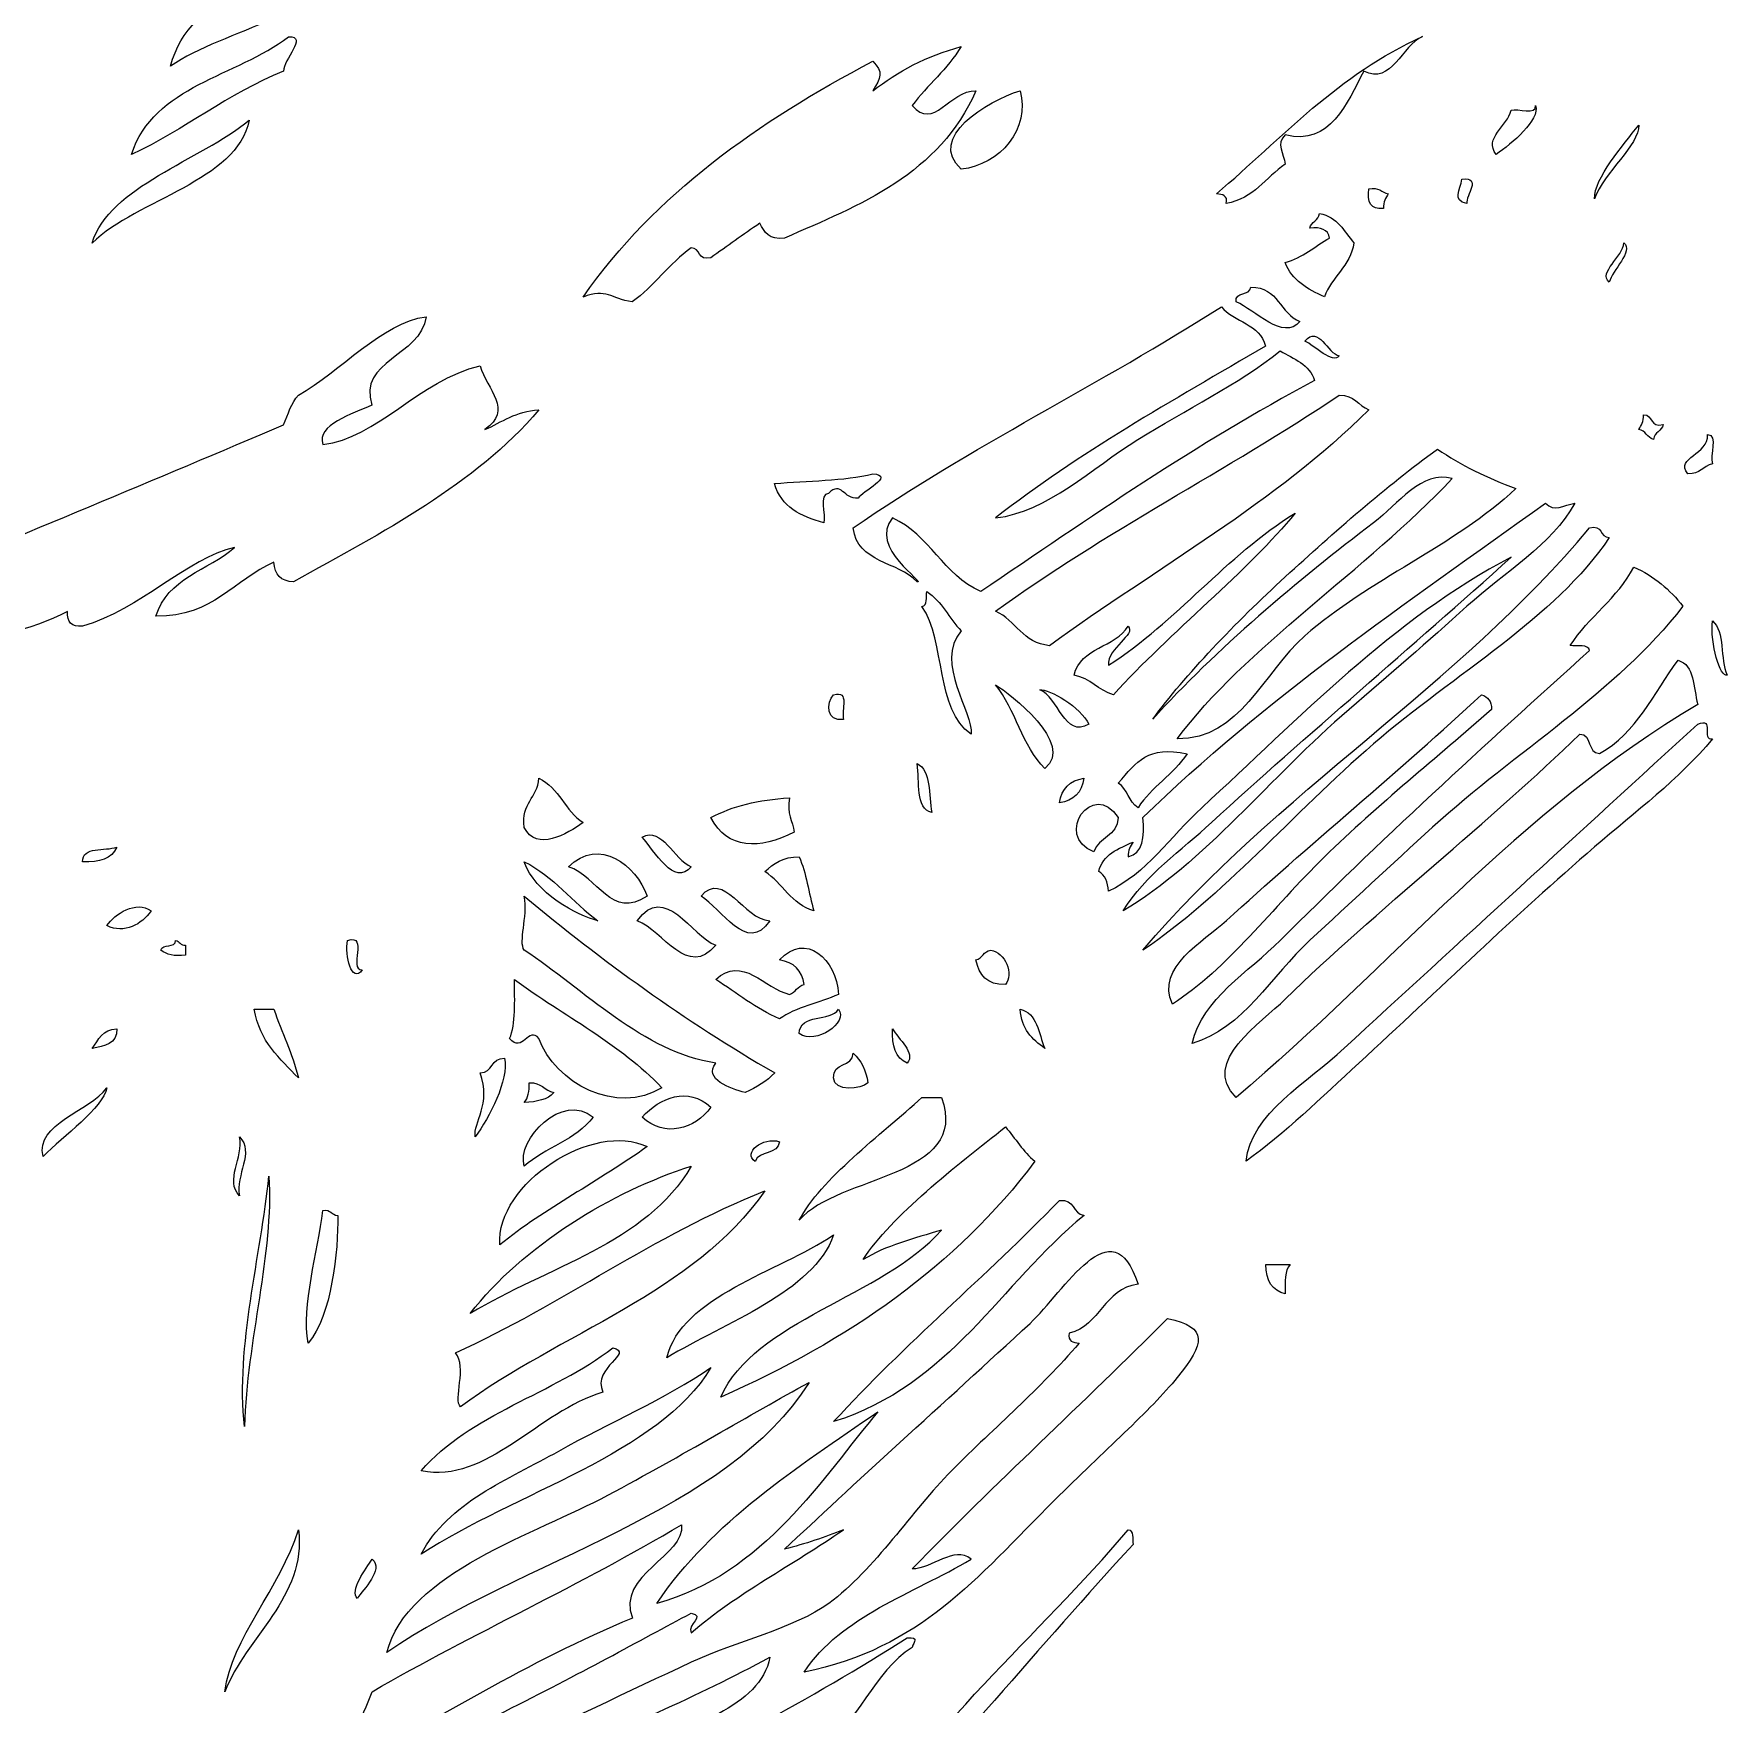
# Model space of a CAD drawing. Header units: inches. Extents: x 0.62 to 5.37, y -5.79 to -0.4.
# Drawn here: x 4.179 to 4.6017, y -4.3289 to -3.9122 of the extents above; entities that cross this region are included whole.
import ezdxf

# ---------------------------------------------------------------- set-up
doc = ezdxf.new("R2010")
doc.units = ezdxf.units.IN
doc.header["$MEASUREMENT"] = 0
doc.layers.add('Layer 1', color=7, linetype='Continuous')

# ---------------------------------------------------------------- blocks, each defined once
blk = doc.blocks.new('block 96')
at = {"layer": 'Layer 1', "lineweight": 0}
blk.add_open_spline([(4.38842, -3.91898), (4.35979, -3.93407), (4.3341, -3.95208), (4.31613, -3.97782), (4.32205, -3.97554), (4.32294, -3.97821), (4.32839, -3.97904), (4.33385, -3.97511), (4.33758, -3.96944), (4.34309, -3.96556), (4.34553, -3.96558), (4.34465, -3.9689), (4.34799, -3.968), (4.35209, -3.96517), (4.35606, -3.96218), (4.36024, -3.95942), (4.36136, -3.96158), (4.36252, -3.96368), (4.36637, -3.9631), (4.38513, -3.955), (4.40518, -3.94707), (4.41415, -3.92634), (4.40765, -3.92622), (4.40355, -3.93645), (4.39823, -3.93001), (4.40214, -3.92494), (4.4071, -3.92091), (4.41048, -3.91531), (4.40178, -3.91765), (4.3947, -3.92158), (4.38842, -3.92634), (4.39041, -3.92305), (4.39124, -3.92168), (4.38842, -3.91898)], degree=3, knots=[0, 0, 0, 0, 1, 1, 1, 2, 2, 2, 3, 3, 3, 4, 4, 4, 5, 5, 5, 6, 6, 6, 7, 7, 7, 8, 8, 8, 9, 9, 9, 10, 10, 10, 11, 11, 11, 11], dxfattribs=at)
blk = doc.blocks.new('block 97')
at = {"layer": 'Layer 1', "lineweight": 0}
blk.add_open_spline([(4.41049, -3.94594), (4.42019, -3.94487), (4.42784, -3.93573), (4.42518, -3.92634), (4.41695, -3.92884), (4.40183, -3.93808), (4.41049, -3.94594)], degree=3, knots=[0, 0, 0, 0, 1, 1, 1, 2, 2, 2, 2], dxfattribs=at)
blk = doc.blocks.new('block 138')
at = {"layer": 'Layer 1', "lineweight": 0}
blk.add_open_spline([(4.45218, -4.28538), (4.42941, -4.31242), (4.40161, -4.33445), (4.38357, -4.36625), (4.40794, -4.3416), (4.4299, -4.31455), (4.45341, -4.28904), (4.45322, -4.2876), (4.45361, -4.28557), (4.45218, -4.28538)], degree=3, knots=[0, 0, 0, 0, 1, 1, 1, 2, 2, 2, 3, 3, 3, 3], dxfattribs=at)
blk = doc.blocks.new('block 181')
at = {"layer": 'Layer 1', "lineweight": 0}
blk.add_open_spline([(4.27693, -3.98272), (4.2659, -3.98423), (4.25562, -3.99634), (4.24506, -4.00232), (4.24329, -4.00424), (4.24249, -4.0071), (4.24138, -4.00968), (4.2102, -4.02298), (4.17542, -4.03746), (4.14459, -4.05013), (4.13492, -4.05411), (4.1168, -4.05581), (4.11518, -4.06729), (4.14052, -4.06485), (4.1694, -4.06595), (4.18748, -4.05626), (4.18725, -4.05893), (4.18849, -4.06015), (4.19116, -4.05993), (4.20552, -4.0559), (4.21743, -4.04291), (4.22914, -4.04032), (4.22255, -4.046), (4.21228, -4.04796), (4.20953, -4.05747), (4.22389, -4.05753), (4.22901, -4.04837), (4.23894, -4.04399), (4.23909, -4.0471), (4.24072, -4.04874), (4.24384, -4.04889), (4.26612, -4.03644), (4.28909, -4.02471), (4.3051, -4.006), (4.29923, -4.00625), (4.2959, -4.00904), (4.29163, -4.0109), (4.29873, -4.00604), (4.29218, -4.00091), (4.29041, -3.99497), (4.27521, -3.99856), (4.26452, -4.01321), (4.25119, -4.01458), (4.24944, -4.0099), (4.25863, -4.00685), (4.26344, -4.00478), (4.25969, -3.99354), (4.2756, -3.99282), (4.27693, -3.98272)], degree=3, knots=[0, 0, 0, 0, 1, 1, 1, 2, 2, 2, 3, 3, 3, 4, 4, 4, 5, 5, 5, 6, 6, 6, 7, 7, 7, 8, 8, 8, 9, 9, 9, 10, 10, 10, 11, 11, 11, 12, 12, 12, 13, 13, 13, 14, 14, 14, 15, 15, 15, 16, 16, 16, 16], dxfattribs=at)
blk = doc.blocks.new('block 560')
at = {"layer": 'Layer 1', "lineweight": 0}
blk.add_open_spline([(4.21319, -3.92023), (4.22652, -3.91068), (4.2536, -3.90835), (4.25363, -3.88959), (4.24035, -3.90001), (4.2179, -3.90125), (4.21319, -3.92023)], degree=3, knots=[0, 0, 0, 0, 1, 1, 1, 2, 2, 2, 2], dxfattribs=at)
blk = doc.blocks.new('block 563')
at = {"layer": 'Layer 1', "lineweight": 0}
blk.add_open_spline([(4.2034, -3.94229), (4.21673, -3.93602), (4.22744, -3.92713), (4.24137, -3.92145), (4.24118, -3.9187), (4.24762, -3.91265), (4.2426, -3.91288), (4.22969, -3.92283), (4.20893, -3.92496), (4.2034, -3.94229)], degree=3, knots=[0, 0, 0, 0, 1, 1, 1, 2, 2, 2, 3, 3, 3, 3], dxfattribs=at)
blk = doc.blocks.new('block 568')
at = {"layer": 'Layer 1', "lineweight": 0}
blk.add_open_spline([(4.5367, -3.95451), (4.53635, -3.95237), (4.54061, -3.94792), (4.53547, -3.94838), (4.53511, -3.95125), (4.53287, -3.95365), (4.5367, -3.95451)], degree=3, knots=[0, 0, 0, 0, 1, 1, 1, 2, 2, 2, 2], dxfattribs=at)
blk = doc.blocks.new('block 569')
at = {"layer": 'Layer 1', "lineweight": 0}
blk.add_open_spline([(4.51587, -3.95573), (4.51581, -3.95404), (4.51644, -3.95305), (4.51709, -3.95206), (4.51544, -3.95167), (4.51475, -3.95032), (4.51219, -3.95083), (4.51184, -3.95404), (4.51263, -3.9561), (4.51587, -3.95573)], degree=3, knots=[0, 0, 0, 0, 1, 1, 1, 2, 2, 2, 3, 3, 3, 3], dxfattribs=at)
blk = doc.blocks.new('block 571')
at = {"layer": 'Layer 1', "lineweight": 0}
blk.add_open_spline([(4.49749, -3.96064), (4.50028, -3.96029), (4.50209, -3.96093), (4.50239, -3.96309), (4.49873, -3.96515), (4.49581, -3.96795), (4.49136, -3.96922), (4.49301, -3.9737), (4.49698, -3.97584), (4.50117, -3.9778), (4.50295, -3.97264), (4.50753, -3.97026), (4.50851, -3.96431), (4.50604, -3.96148), (4.50444, -3.95776), (4.49993, -3.95696), (4.49964, -3.95871), (4.49791, -3.95902), (4.49749, -3.96064)], degree=3, knots=[0, 0, 0, 0, 1, 1, 1, 2, 2, 2, 3, 3, 3, 4, 4, 4, 5, 5, 5, 6, 6, 6, 6], dxfattribs=at)
blk = doc.blocks.new('block 574')
at = {"layer": 'Layer 1', "lineweight": 0}
blk.add_open_spline([(4.47911, -3.97903), (4.48382, -3.981), (4.49091, -3.98892), (4.49503, -3.98392), (4.49003, -3.98198), (4.48974, -3.97532), (4.48278, -3.97535), (4.48265, -3.97766), (4.47873, -3.9762), (4.47911, -3.97903)], degree=3, knots=[0, 0, 0, 0, 1, 1, 1, 2, 2, 2, 3, 3, 3, 3], dxfattribs=at)
blk = doc.blocks.new('block 583')
at = {"layer": 'Layer 1', "lineweight": 0}
blk.add_open_spline([(4.50484, -4.0023), (4.477, -4.02102), (4.44596, -4.03654), (4.41908, -4.05623), (4.42417, -4.05848), (4.42583, -4.06418), (4.43255, -4.06481), (4.45928, -4.04538), (4.48912, -4.02906), (4.51219, -4.00597), (4.50961, -4.00489), (4.50857, -4.00225), (4.50484, -4.0023)], degree=3, knots=[0, 0, 0, 0, 1, 1, 1, 2, 2, 2, 3, 3, 3, 4, 4, 4, 4], dxfattribs=at)
blk = doc.blocks.new('block 587')
at = {"layer": 'Layer 1', "lineweight": 0}
blk.add_open_spline([(4.5796, -4.01086), (4.58134, -4.01116), (4.58166, -4.01289), (4.58327, -4.01333), (4.58356, -4.01156), (4.58529, -4.01125), (4.58571, -4.00965), (4.58238, -4.01054), (4.58325, -4.00721), (4.58082, -4.00718), (4.58087, -4.00888), (4.58024, -4.00989), (4.5796, -4.01086)], degree=3, knots=[0, 0, 0, 0, 1, 1, 1, 2, 2, 2, 3, 3, 3, 4, 4, 4, 4], dxfattribs=at)
blk = doc.blocks.new('block 590')
at = {"layer": 'Layer 1', "lineweight": 0}
blk.add_open_spline([(4.59185, -4.02189), (4.59489, -4.02209), (4.59564, -4.01997), (4.59798, -4.01944), (4.59727, -4.01728), (4.59946, -4.01225), (4.59675, -4.0121), (4.59719, -4.01725), (4.58857, -4.01773), (4.59185, -4.02189)], degree=3, knots=[0, 0, 0, 0, 1, 1, 1, 2, 2, 2, 3, 3, 3, 3], dxfattribs=at)
blk = doc.blocks.new('block 592')
at = {"layer": 'Layer 1', "lineweight": 0}
blk.add_open_spline([(4.36393, -4.02437), (4.36551, -4.03015), (4.37046, -4.03255), (4.37618, -4.03418), (4.37689, -4.03203), (4.3747, -4.02698), (4.37741, -4.02682), (4.38059, -4.02352), (4.3811, -4.02832), (4.38476, -4.02804), (4.38563, -4.02635), (4.39422, -4.02246), (4.38843, -4.02191), (4.38131, -4.02378), (4.3721, -4.02356), (4.36393, -4.02437)], degree=3, knots=[0, 0, 0, 0, 1, 1, 1, 2, 2, 2, 3, 3, 3, 4, 4, 4, 5, 5, 5, 5], dxfattribs=at)
blk = doc.blocks.new('block 594')
at = {"layer": 'Layer 1', "lineweight": 0}
blk.add_open_spline([(4.56734, -4.03538), (4.53453, -4.07487), (4.48897, -4.1016), (4.45585, -4.14077), (4.47564, -4.12755), (4.49306, -4.1069), (4.51343, -4.0893), (4.53356, -4.0719), (4.55871, -4.058), (4.57224, -4.03783), (4.5698, -4.03781), (4.57068, -4.03449), (4.56734, -4.03538)], degree=3, knots=[0, 0, 0, 0, 1, 1, 1, 2, 2, 2, 3, 3, 3, 4, 4, 4, 4], dxfattribs=at)
blk = doc.blocks.new('block 597')
at = {"layer": 'Layer 1', "lineweight": 0}
blk.add_open_spline([(4.56245, -4.06479), (4.56428, -4.06499), (4.56697, -4.06435), (4.56734, -4.06601), (4.54148, -4.08922), (4.51418, -4.11429), (4.49015, -4.13832), (4.48223, -4.14624), (4.47076, -4.15286), (4.4681, -4.16405), (4.48092, -4.16031), (4.48791, -4.14718), (4.49751, -4.13832), (4.50771, -4.1289), (4.51794, -4.11942), (4.52814, -4.11012), (4.54889, -4.09124), (4.57375, -4.07665), (4.59062, -4.05498), (4.5874, -4.05085), (4.58346, -4.04744), (4.57837, -4.04519), (4.57433, -4.05298), (4.56713, -4.05763), (4.56245, -4.06479)], degree=3, knots=[0, 0, 0, 0, 1, 1, 1, 2, 2, 2, 3, 3, 3, 4, 4, 4, 5, 5, 5, 6, 6, 6, 7, 7, 7, 8, 8, 8, 8], dxfattribs=at)
blk = doc.blocks.new('block 598')
at = {"layer": 'Layer 1', "lineweight": 0}
blk.add_open_spline([(4.40069, -4.055), (4.4067, -4.0637), (4.40407, -4.08103), (4.41295, -4.08686), (4.4136, -4.08168), (4.40372, -4.06904), (4.4105, -4.06113), (4.40747, -4.05803), (4.40568, -4.0537), (4.40192, -4.05133), (4.40173, -4.05278), (4.40213, -4.0548), (4.40069, -4.055)], degree=3, knots=[0, 0, 0, 0, 1, 1, 1, 2, 2, 2, 3, 3, 3, 4, 4, 4, 4], dxfattribs=at)
blk = doc.blocks.new('block 601')
at = {"layer": 'Layer 1', "lineweight": 0}
blk.add_open_spline([(4.56979, -4.09174), (4.56665, -4.09162), (4.56804, -4.08696), (4.5649, -4.08685), (4.54317, -4.10809), (4.51389, -4.13099), (4.49138, -4.15303), (4.48547, -4.15881), (4.47009, -4.16869), (4.47913, -4.17753), (4.51758, -4.14491), (4.54968, -4.10593), (4.59431, -4.07948), (4.5932, -4.07528), (4.59359, -4.06959), (4.5894, -4.06846), (4.58337, -4.07672), (4.57901, -4.08666), (4.56979, -4.09174)], degree=3, knots=[0, 0, 0, 0, 1, 1, 1, 2, 2, 2, 3, 3, 3, 4, 4, 4, 5, 5, 5, 6, 6, 6, 6], dxfattribs=at)
blk = doc.blocks.new('block 602')
at = {"layer": 'Layer 1', "lineweight": 0}
blk.add_open_spline([(4.38109, -4.08319), (4.38054, -4.08087), (4.38275, -4.0758), (4.37864, -4.07706), (4.37669, -4.07889), (4.37685, -4.08405), (4.38109, -4.08319)], degree=3, knots=[0, 0, 0, 0, 1, 1, 1, 2, 2, 2, 2], dxfattribs=at)
blk = doc.blocks.new('block 603')
at = {"layer": 'Layer 1', "lineweight": 0}
blk.add_open_spline([(4.47667, -4.13341), (4.47101, -4.13861), (4.45902, -4.14494), (4.46319, -4.15425), (4.47691, -4.14551), (4.48821, -4.13019), (4.50118, -4.11748), (4.51451, -4.10442), (4.52943, -4.09261), (4.54284, -4.08072), (4.5429, -4.07862), (4.54189, -4.07758), (4.54039, -4.07704), (4.52064, -4.0954), (4.49641, -4.11529), (4.47667, -4.13341)], degree=3, knots=[0, 0, 0, 0, 1, 1, 1, 2, 2, 2, 3, 3, 3, 4, 4, 4, 5, 5, 5, 5], dxfattribs=at)
blk = doc.blocks.new('block 604')
at = {"layer": 'Layer 1', "lineweight": 0}
blk.add_open_spline([(4.59431, -4.08439), (4.56537, -4.11093), (4.53442, -4.13913), (4.50609, -4.16527), (4.49711, -4.17355), (4.48272, -4.18169), (4.48158, -4.19346), (4.49118, -4.18648), (4.50039, -4.1776), (4.50976, -4.16895), (4.52963, -4.15061), (4.54867, -4.13224), (4.56857, -4.11503), (4.57875, -4.10624), (4.58966, -4.09821), (4.59798, -4.08806), (4.59504, -4.08855), (4.59866, -4.08248), (4.59431, -4.08439)], degree=3, knots=[0, 0, 0, 0, 1, 1, 1, 2, 2, 2, 3, 3, 3, 4, 4, 4, 5, 5, 5, 6, 6, 6, 6], dxfattribs=at)
blk = doc.blocks.new('block 605')
at = {"layer": 'Layer 1', "lineweight": 0}
blk.add_open_spline([(4.44971, -4.09911), (4.45201, -4.10049), (4.45231, -4.10386), (4.45462, -4.10524), (4.45797, -4.10001), (4.46351, -4.09698), (4.46687, -4.09176), (4.45705, -4.08979), (4.4544, -4.09359), (4.44971, -4.09911)], degree=3, knots=[0, 0, 0, 0, 1, 1, 1, 2, 2, 2, 3, 3, 3, 3], dxfattribs=at)
blk = doc.blocks.new('block 606')
at = {"layer": 'Layer 1', "lineweight": 0}
blk.add_open_spline([(4.40315, -4.10647), (4.40229, -4.10201), (4.40309, -4.09591), (4.39947, -4.09422), (4.40021, -4.09878), (4.39895, -4.10536), (4.40315, -4.10647)], degree=3, knots=[0, 0, 0, 0, 1, 1, 1, 2, 2, 2, 2], dxfattribs=at)
blk = doc.blocks.new('block 607')
at = {"layer": 'Layer 1', "lineweight": 0}
blk.add_open_spline([(4.30144, -4.11015), (4.3045, -4.11633), (4.31209, -4.11183), (4.31615, -4.10893), (4.31162, -4.10609), (4.31013, -4.10024), (4.30511, -4.0979), (4.3048, -4.10289), (4.30055, -4.10396), (4.30144, -4.11015)], degree=3, knots=[0, 0, 0, 0, 1, 1, 1, 2, 2, 2, 3, 3, 3, 3], dxfattribs=at)
blk = doc.blocks.new('block 608')
at = {"layer": 'Layer 1', "lineweight": 0}
blk.add_open_spline([(4.43501, -4.10402), (4.43855, -4.10348), (4.4406, -4.10143), (4.44114, -4.09789), (4.43759, -4.09842), (4.43554, -4.10047), (4.43501, -4.10402)], degree=3, knots=[0, 0, 0, 0, 1, 1, 1, 2, 2, 2, 2], dxfattribs=at)
blk = doc.blocks.new('block 609')
at = {"layer": 'Layer 1', "lineweight": 0}
blk.add_open_spline([(4.34801, -4.10771), (4.35213, -4.11573), (4.36022, -4.11569), (4.36883, -4.11137), (4.36844, -4.1085), (4.36691, -4.10677), (4.36761, -4.1028), (4.35988, -4.10323), (4.35332, -4.10484), (4.34801, -4.10771)], degree=3, knots=[0, 0, 0, 0, 1, 1, 1, 2, 2, 2, 3, 3, 3, 3], dxfattribs=at)
blk = doc.blocks.new('block 610')
at = {"layer": 'Layer 1', "lineweight": 0}
blk.add_open_spline([(4.44358, -4.11627), (4.44474, -4.11252), (4.44955, -4.11243), (4.44971, -4.1077), (4.44334, -4.09802), (4.4335, -4.11219), (4.44358, -4.11627)], degree=3, knots=[0, 0, 0, 0, 1, 1, 1, 2, 2, 2, 2], dxfattribs=at)
blk = doc.blocks.new('block 611')
at = {"layer": 'Layer 1', "lineweight": 0}
blk.add_open_spline([(4.33085, -4.1126), (4.33391, -4.11594), (4.33897, -4.1252), (4.34311, -4.11995), (4.33876, -4.11817), (4.33584, -4.10982), (4.33085, -4.1126)], degree=3, knots=[0, 0, 0, 0, 1, 1, 1, 2, 2, 2, 2], dxfattribs=at)
blk = doc.blocks.new('block 612')
at = {"layer": 'Layer 1', "lineweight": 0}
blk.add_open_spline([(4.19116, -4.11874), (4.19551, -4.11901), (4.1985, -4.11792), (4.19974, -4.11507), (4.19672, -4.11613), (4.19125, -4.11475), (4.19116, -4.11874)], degree=3, knots=[0, 0, 0, 0, 1, 1, 1, 2, 2, 2, 2], dxfattribs=at)
blk = doc.blocks.new('block 613')
at = {"layer": 'Layer 1', "lineweight": 0}
blk.add_open_spline([(4.31247, -4.11996), (4.31979, -4.12243), (4.32326, -4.13335), (4.33208, -4.12731), (4.32946, -4.11952), (4.32011, -4.11248), (4.31247, -4.11996)], degree=3, knots=[0, 0, 0, 0, 1, 1, 1, 2, 2, 2, 2], dxfattribs=at)
blk = doc.blocks.new('block 614')
at = {"layer": 'Layer 1', "lineweight": 0}
blk.add_open_spline([(4.36149, -4.12118), (4.36593, -4.12407), (4.36809, -4.12928), (4.37374, -4.13097), (4.37241, -4.12658), (4.37183, -4.12146), (4.37006, -4.1175), (4.36595, -4.11747), (4.36359, -4.11919), (4.36149, -4.12118)], degree=3, knots=[0, 0, 0, 0, 1, 1, 1, 2, 2, 2, 3, 3, 3, 3], dxfattribs=at)
blk = doc.blocks.new('block 615')
at = {"layer": 'Layer 1', "lineweight": 0}
blk.add_open_spline([(4.34556, -4.12731), (4.35054, -4.13024), (4.35717, -4.14205), (4.36271, -4.13343), (4.35617, -4.13316), (4.35122, -4.12056), (4.34556, -4.12731)], degree=3, knots=[0, 0, 0, 0, 1, 1, 1, 2, 2, 2, 2], dxfattribs=at)
blk = doc.blocks.new('block 616')
at = {"layer": 'Layer 1', "lineweight": 0}
blk.add_open_spline([(4.30144, -4.14079), (4.31632, -4.1506), (4.33125, -4.16628), (4.34923, -4.16897), (4.3461, -4.173), (4.35289, -4.1753), (4.35659, -4.17633), (4.35936, -4.175), (4.36198, -4.17354), (4.36395, -4.17141), (4.34146, -4.15836), (4.32082, -4.14347), (4.30144, -4.12731), (4.30239, -4.13265), (4.29993, -4.13867), (4.30144, -4.14079)], degree=3, knots=[0, 0, 0, 0, 1, 1, 1, 2, 2, 2, 3, 3, 3, 4, 4, 4, 5, 5, 5, 5], dxfattribs=at)
blk = doc.blocks.new('block 617')
at = {"layer": 'Layer 1', "lineweight": 0}
blk.add_open_spline([(4.19728, -4.13467), (4.2016, -4.13681), (4.20603, -4.1343), (4.20831, -4.13099), (4.20464, -4.12822), (4.19914, -4.13181), (4.19728, -4.13467)], degree=3, knots=[0, 0, 0, 0, 1, 1, 1, 2, 2, 2, 2], dxfattribs=at)
blk = doc.blocks.new('block 618')
at = {"layer": 'Layer 1', "lineweight": 0}
blk.add_open_spline([(4.32963, -4.13343), (4.33622, -4.13615), (4.34225, -4.14792), (4.34923, -4.13956), (4.34315, -4.13719), (4.33652, -4.12383), (4.32963, -4.13343)], degree=3, knots=[0, 0, 0, 0, 1, 1, 1, 2, 2, 2, 2], dxfattribs=at)
blk = doc.blocks.new('block 619')
at = {"layer": 'Layer 1', "lineweight": 0}
blk.add_open_spline([(4.21076, -4.1408), (4.21219, -4.14183), (4.21406, -4.14241), (4.2169, -4.14203), (4.2169, -4.14121), (4.2169, -4.14038), (4.2169, -4.13957), (4.21566, -4.13958), (4.21544, -4.13858), (4.21444, -4.13835), (4.21442, -4.14036), (4.21104, -4.13903), (4.21076, -4.1408)], degree=3, knots=[0, 0, 0, 0, 1, 1, 1, 2, 2, 2, 3, 3, 3, 4, 4, 4, 4], dxfattribs=at)
blk = doc.blocks.new('block 620')
at = {"layer": 'Layer 1', "lineweight": 0}
blk.add_open_spline([(4.26101, -4.14569), (4.25736, -4.14568), (4.26274, -4.13662), (4.25734, -4.13835), (4.25656, -4.14206), (4.25843, -4.14937), (4.26101, -4.14569)], degree=3, knots=[0, 0, 0, 0, 1, 1, 1, 2, 2, 2, 2], dxfattribs=at)
blk = doc.blocks.new('block 621')
at = {"layer": 'Layer 1', "lineweight": 0}
blk.add_open_spline([(4.36517, -4.14323), (4.3687, -4.14377), (4.37076, -4.14582), (4.37129, -4.14936), (4.36955, -4.14966), (4.36923, -4.15138), (4.36762, -4.15181), (4.36146, -4.1504), (4.35582, -4.14185), (4.34923, -4.14813), (4.35451, -4.15143), (4.35917, -4.15536), (4.36517, -4.15794), (4.36914, -4.15497), (4.37516, -4.15404), (4.37987, -4.15181), (4.37937, -4.14305), (4.37161, -4.136), (4.36517, -4.14323)], degree=3, knots=[0, 0, 0, 0, 1, 1, 1, 2, 2, 2, 3, 3, 3, 4, 4, 4, 5, 5, 5, 6, 6, 6, 6], dxfattribs=at)
blk = doc.blocks.new('block 622')
at = {"layer": 'Layer 1', "lineweight": 0}
blk.add_open_spline([(4.41418, -4.14323), (4.41494, -4.14696), (4.41691, -4.14949), (4.42153, -4.14935), (4.42369, -4.14684), (4.42147, -4.14125), (4.41786, -4.14078), (4.4161, -4.14107), (4.41579, -4.14279), (4.41418, -4.14323)], degree=3, knots=[0, 0, 0, 0, 1, 1, 1, 2, 2, 2, 3, 3, 3, 3], dxfattribs=at)
blk = doc.blocks.new('block 623')
at = {"layer": 'Layer 1', "lineweight": 0}
blk.add_open_spline([(4.29777, -4.16284), (4.30105, -4.16665), (4.30243, -4.15963), (4.30512, -4.16284), (4.30896, -4.17391), (4.32468, -4.18214), (4.33575, -4.1751), (4.32545, -4.16416), (4.31129, -4.15708), (4.29899, -4.14814), (4.29902, -4.15347), (4.2994, -4.15918), (4.29777, -4.16284)], degree=3, knots=[0, 0, 0, 0, 1, 1, 1, 2, 2, 2, 3, 3, 3, 4, 4, 4, 4], dxfattribs=at)
blk = doc.blocks.new('block 624')
at = {"layer": 'Layer 1', "lineweight": 0}
blk.add_open_spline([(4.24508, -4.17266), (4.24354, -4.16643), (4.24089, -4.16133), (4.23896, -4.1555), (4.23732, -4.1555), (4.23568, -4.15551), (4.23405, -4.15551), (4.23537, -4.16357), (4.24044, -4.16789), (4.24508, -4.17266)], degree=3, knots=[0, 0, 0, 0, 1, 1, 1, 2, 2, 2, 3, 3, 3, 3], dxfattribs=at)
blk = doc.blocks.new('block 625')
at = {"layer": 'Layer 1', "lineweight": 0}
blk.add_open_spline([(4.37007, -4.16161), (4.37416, -4.1645), (4.38245, -4.15881), (4.37987, -4.15549), (4.37788, -4.15879), (4.37017, -4.1564), (4.37007, -4.16161)], degree=3, knots=[0, 0, 0, 0, 1, 1, 1, 2, 2, 2, 2], dxfattribs=at)
blk = doc.blocks.new('block 626')
at = {"layer": 'Layer 1', "lineweight": 0}
blk.add_open_spline([(4.43134, -4.16528), (4.42979, -4.16152), (4.42948, -4.15652), (4.42521, -4.15548), (4.42548, -4.16051), (4.42825, -4.16305), (4.43134, -4.16528)], degree=3, knots=[0, 0, 0, 0, 1, 1, 1, 2, 2, 2, 2], dxfattribs=at)
blk = doc.blocks.new('block 627')
at = {"layer": 'Layer 1', "lineweight": 0}
blk.add_open_spline([(4.19361, -4.16531), (4.1966, -4.16462), (4.19992, -4.16426), (4.19974, -4.16041), (4.19615, -4.16049), (4.19519, -4.16321), (4.19361, -4.16531)], degree=3, knots=[0, 0, 0, 0, 1, 1, 1, 2, 2, 2, 2], dxfattribs=at)
blk = doc.blocks.new('block 628')
at = {"layer": 'Layer 1', "lineweight": 0}
blk.add_open_spline([(4.39703, -4.16896), (4.39921, -4.16642), (4.39481, -4.16303), (4.39335, -4.16038), (4.39308, -4.16474), (4.39418, -4.16773), (4.39703, -4.16896)], degree=3, knots=[0, 0, 0, 0, 1, 1, 1, 2, 2, 2, 2], dxfattribs=at)
blk = doc.blocks.new('block 629')
at = {"layer": 'Layer 1', "lineweight": 0}
blk.add_open_spline([(4.37865, -4.17264), (4.37867, -4.1762), (4.38558, -4.17554), (4.38722, -4.17386), (4.38668, -4.17073), (4.38551, -4.16823), (4.38355, -4.16651), (4.3834, -4.17004), (4.37832, -4.16864), (4.37865, -4.17264)], degree=3, knots=[0, 0, 0, 0, 1, 1, 1, 2, 2, 2, 3, 3, 3, 3], dxfattribs=at)
blk = doc.blocks.new('block 631')
at = {"layer": 'Layer 1', "lineweight": 0}
blk.add_open_spline([(4.29042, -4.17142), (4.29335, -4.17916), (4.28866, -4.18381), (4.28919, -4.18736), (4.29284, -4.18258), (4.29755, -4.17316), (4.29655, -4.16776), (4.29308, -4.16755), (4.2937, -4.17143), (4.29042, -4.17142)], degree=3, knots=[0, 0, 0, 0, 1, 1, 1, 2, 2, 2, 3, 3, 3, 3], dxfattribs=at)
blk = doc.blocks.new('block 632')
at = {"layer": 'Layer 1', "lineweight": 0}
blk.add_open_spline([(4.30145, -4.17878), (4.30459, -4.17865), (4.3073, -4.17808), (4.30881, -4.17633), (4.30647, -4.1758), (4.30572, -4.17369), (4.30268, -4.17387), (4.30276, -4.17602), (4.3024, -4.17769), (4.30145, -4.17878)], degree=3, knots=[0, 0, 0, 0, 1, 1, 1, 2, 2, 2, 3, 3, 3, 3], dxfattribs=at)
blk = doc.blocks.new('block 633')
at = {"layer": 'Layer 1', "lineweight": 0}
blk.add_open_spline([(4.33086, -4.18245), (4.33647, -4.18769), (4.34404, -4.18545), (4.34802, -4.17999), (4.34227, -4.17463), (4.33538, -4.17753), (4.33086, -4.18245)], degree=3, knots=[0, 0, 0, 0, 1, 1, 1, 2, 2, 2, 2], dxfattribs=at)
blk = doc.blocks.new('block 634')
at = {"layer": 'Layer 1', "lineweight": 0}
blk.add_open_spline([(4.40071, -4.17754), (4.3904, -4.18684), (4.37539, -4.19797), (4.37007, -4.20818), (4.37972, -4.19683), (4.4128, -4.19778), (4.4056, -4.17754), (4.40397, -4.17754), (4.40234, -4.17754), (4.40071, -4.17754)], degree=3, knots=[0, 0, 0, 0, 1, 1, 1, 2, 2, 2, 3, 3, 3, 3], dxfattribs=at)
blk = doc.blocks.new('block 635')
at = {"layer": 'Layer 1', "lineweight": 0}
blk.add_open_spline([(4.30145, -4.19471), (4.30658, -4.19003), (4.31443, -4.18808), (4.31861, -4.18245), (4.3111, -4.176), (4.29938, -4.18804), (4.30145, -4.19471)], degree=3, knots=[0, 0, 0, 0, 1, 1, 1, 2, 2, 2, 2], dxfattribs=at)
blk = doc.blocks.new('block 637')
at = {"layer": 'Layer 1', "lineweight": 0}
blk.add_open_spline([(4.29533, -4.21431), (4.30662, -4.20518), (4.32022, -4.19836), (4.33209, -4.18981), (4.31882, -4.18328), (4.29436, -4.19895), (4.29533, -4.21431)], degree=3, knots=[0, 0, 0, 0, 1, 1, 1, 2, 2, 2, 2], dxfattribs=at)
blk = doc.blocks.new('block 639')
at = {"layer": 'Layer 1', "lineweight": 0}
blk.add_open_spline([(4.23038, -4.20206), (4.22931, -4.19685), (4.23414, -4.1912), (4.23038, -4.18736), (4.23145, -4.19258), (4.22662, -4.19823), (4.23038, -4.20206)], degree=3, knots=[0, 0, 0, 0, 1, 1, 1, 2, 2, 2, 2], dxfattribs=at)
blk = doc.blocks.new('block 640')
at = {"layer": 'Layer 1', "lineweight": 0}
blk.add_open_spline([(4.35905, -4.19348), (4.36002, -4.19077), (4.3648, -4.19187), (4.36517, -4.18857), (4.36094, -4.1873), (4.35587, -4.1914), (4.35905, -4.19348)], degree=3, knots=[0, 0, 0, 0, 1, 1, 1, 2, 2, 2, 2], dxfattribs=at)
blk = doc.blocks.new('block 641')
at = {"layer": 'Layer 1', "lineweight": 0}
blk.add_open_spline([(4.28798, -4.23146), (4.30697, -4.21982), (4.33187, -4.21409), (4.34312, -4.1947), (4.32347, -4.20088), (4.30099, -4.21459), (4.28798, -4.23146)], degree=3, knots=[0, 0, 0, 0, 1, 1, 1, 2, 2, 2, 2], dxfattribs=at)
blk = doc.blocks.new('block 642')
at = {"layer": 'Layer 1', "lineweight": 0}
blk.add_open_spline([(4.23161, -4.25967), (4.23219, -4.23817), (4.2389, -4.21631), (4.23773, -4.19716), (4.23572, -4.21722), (4.22941, -4.23948), (4.23161, -4.25967)], degree=3, knots=[0, 0, 0, 0, 1, 1, 1, 2, 2, 2, 2], dxfattribs=at)
blk = doc.blocks.new('block 644')
at = {"layer": 'Layer 1', "lineweight": 0}
blk.add_open_spline([(4.28429, -4.24128), (4.28724, -4.24481), (4.28367, -4.25295), (4.28553, -4.25475), (4.31038, -4.2363), (4.34376, -4.22639), (4.3615, -4.20083), (4.3335, -4.21203), (4.31122, -4.22898), (4.28429, -4.24128)], degree=3, knots=[0, 0, 0, 0, 1, 1, 1, 2, 2, 2, 3, 3, 3, 3], dxfattribs=at)
blk = doc.blocks.new('block 645')
at = {"layer": 'Layer 1', "lineweight": 0}
blk.add_open_spline([(4.43502, -4.20327), (4.4167, -4.22211), (4.39642, -4.23903), (4.37866, -4.25842), (4.40764, -4.24941), (4.42029, -4.22407), (4.44115, -4.20695), (4.43826, -4.20656), (4.43886, -4.20269), (4.43502, -4.20327)], degree=3, knots=[0, 0, 0, 0, 1, 1, 1, 2, 2, 2, 3, 3, 3, 3], dxfattribs=at)
blk = doc.blocks.new('block 646')
at = {"layer": 'Layer 1', "lineweight": 0}
blk.add_open_spline([(4.24754, -4.23883), (4.25335, -4.23205), (4.25505, -4.21575), (4.2549, -4.20697), (4.25332, -4.20689), (4.25319, -4.2054), (4.25121, -4.20574), (4.24999, -4.21597), (4.24574, -4.22966), (4.24754, -4.23883)], degree=3, knots=[0, 0, 0, 0, 1, 1, 1, 2, 2, 2, 3, 3, 3, 3], dxfattribs=at)
blk = doc.blocks.new('block 649')
at = {"layer": 'Layer 1', "lineweight": 0}
blk.add_open_spline([(4.34313, -4.31111), (4.34195, -4.30883), (4.3468, -4.30702), (4.34313, -4.30621), (4.33048, -4.31295), (4.31514, -4.32142), (4.29656, -4.33073), (4.27177, -4.34313), (4.23619, -4.34863), (4.2451, -4.38832), (4.26906, -4.37167), (4.29969, -4.35535), (4.3272, -4.34175), (4.34279, -4.33404), (4.36042, -4.32974), (4.36273, -4.31723), (4.34479, -4.32693), (4.32512, -4.33511), (4.30636, -4.3442), (4.28754, -4.35332), (4.26931, -4.3643), (4.25, -4.36871), (4.2782, -4.3488), (4.31146, -4.33321), (4.34313, -4.31846), (4.35423, -4.31329), (4.3688, -4.31005), (4.37744, -4.30376), (4.38902, -4.29533), (4.39815, -4.28059), (4.40807, -4.27067), (4.41925, -4.25948), (4.43009, -4.25043), (4.43992, -4.23881), (4.43843, -4.23867), (4.43702, -4.23844), (4.43748, -4.23635), (4.44531, -4.23439), (4.44605, -4.22532), (4.45463, -4.2241), (4.44822, -4.20432), (4.43629, -4.22594), (4.42767, -4.2339), (4.40671, -4.25325), (4.38238, -4.27514), (4.36641, -4.29028), (4.37158, -4.28892), (4.37646, -4.28725), (4.38111, -4.28538), (4.36859, -4.29408), (4.3545, -4.30125), (4.34313, -4.31111)], degree=3, knots=[0, 0, 0, 0, 1, 1, 1, 2, 2, 2, 3, 3, 3, 4, 4, 4, 5, 5, 5, 6, 6, 6, 7, 7, 7, 8, 8, 8, 9, 9, 9, 10, 10, 10, 11, 11, 11, 12, 12, 12, 13, 13, 13, 14, 14, 14, 15, 15, 15, 16, 16, 16, 17, 17, 17, 17], dxfattribs=at)
blk = doc.blocks.new('block 650')
at = {"layer": 'Layer 1', "lineweight": 0}
blk.add_open_spline([(4.49139, -4.22654), (4.49122, -4.22353), (4.4912, -4.22064), (4.49261, -4.2192), (4.49057, -4.2192), (4.48853, -4.21919), (4.48649, -4.2192), (4.48659, -4.22317), (4.48806, -4.2258), (4.49139, -4.22654)], degree=3, knots=[0, 0, 0, 0, 1, 1, 1, 2, 2, 2, 3, 3, 3, 3], dxfattribs=at)
blk = doc.blocks.new('block 652')
at = {"layer": 'Layer 1', "lineweight": 0}
blk.add_open_spline([(4.4338, -4.27802), (4.4461, -4.26571), (4.45769, -4.25576), (4.46443, -4.24738), (4.47122, -4.23895), (4.47239, -4.2349), (4.46198, -4.23268), (4.441, -4.25377), (4.41898, -4.27381), (4.39827, -4.29518), (4.40321, -4.29518), (4.40864, -4.28927), (4.41297, -4.29273), (4.39838, -4.30142), (4.38057, -4.3069), (4.37131, -4.32091), (4.40036, -4.31499), (4.41411, -4.29771), (4.4338, -4.27802)], degree=3, knots=[0, 0, 0, 0, 1, 1, 1, 2, 2, 2, 3, 3, 3, 4, 4, 4, 5, 5, 5, 6, 6, 6, 6], dxfattribs=at)
blk = doc.blocks.new('block 656')
at = {"layer": 'Layer 1', "lineweight": 0}
blk.add_open_spline([(4.27573, -4.27069), (4.29207, -4.2741), (4.30502, -4.25583), (4.32106, -4.25107), (4.31825, -4.24477), (4.32917, -4.24125), (4.32351, -4.24004), (4.30877, -4.25145), (4.28776, -4.25658), (4.27573, -4.27069)], degree=3, knots=[0, 0, 0, 0, 1, 1, 1, 2, 2, 2, 3, 3, 3, 3], dxfattribs=at)
blk = doc.blocks.new('block 657')
at = {"layer": 'Layer 1', "lineweight": 0}
blk.add_open_spline([(4.31004, -4.26577), (4.29762, -4.27274), (4.28227, -4.27869), (4.27573, -4.29151), (4.29913, -4.27611), (4.33498, -4.26663), (4.34802, -4.24494), (4.33657, -4.25283), (4.32271, -4.25867), (4.31004, -4.26577)], degree=3, knots=[0, 0, 0, 0, 1, 1, 1, 2, 2, 2, 3, 3, 3, 3], dxfattribs=at)
blk = doc.blocks.new('block 664')
at = {"layer": 'Layer 1', "lineweight": 0}
blk.add_open_spline([(4.22672, -4.32583), (4.23189, -4.31221), (4.24718, -4.30219), (4.24509, -4.2854), (4.24069, -4.29979), (4.22827, -4.31267), (4.22672, -4.32583)], degree=3, knots=[0, 0, 0, 0, 1, 1, 1, 2, 2, 2, 2], dxfattribs=at)
blk = doc.blocks.new('block 670')
at = {"layer": 'Layer 1', "lineweight": 0}
blk.add_open_spline([(4.24388, -4.3969), (4.24016, -4.40584), (4.24603, -4.42436), (4.23899, -4.42999), (4.22824, -4.427), (4.22573, -4.43523), (4.21938, -4.43979), (4.214, -4.44109), (4.21536, -4.43565), (4.2108, -4.43611), (4.20771, -4.4465), (4.2011, -4.45337), (4.19487, -4.46062), (4.24172, -4.43191), (4.28736, -4.40197), (4.34068, -4.37973), (4.35177, -4.36795), (4.36238, -4.35568), (4.37254, -4.34296), (4.33207, -4.36132), (4.29197, -4.38656), (4.25246, -4.4018), (4.27915, -4.38436), (4.31187, -4.36813), (4.34191, -4.354), (4.35287, -4.34884), (4.36661, -4.34619), (4.37499, -4.34052), (4.38484, -4.33386), (4.38866, -4.32064), (4.39827, -4.31478), (4.39854, -4.31325), (4.40018, -4.31227), (4.39704, -4.31233), (4.3488, -4.34332), (4.29222, -4.366), (4.24388, -4.3969)], degree=3, knots=[0, 0, 0, 0, 1, 1, 1, 2, 2, 2, 3, 3, 3, 4, 4, 4, 5, 5, 5, 6, 6, 6, 7, 7, 7, 8, 8, 8, 9, 9, 9, 10, 10, 10, 11, 11, 11, 12, 12, 12, 12], dxfattribs=at)
blk = doc.blocks.new('block 791')
at = {"layer": 'Layer 1', "lineweight": 0}
blk.add_open_spline([(4.4742, -3.95207), (4.4757, -3.95221), (4.47711, -3.95243), (4.47665, -3.95451), (4.48352, -3.9532), (4.48647, -3.94799), (4.49136, -3.9447), (4.49098, -3.94185), (4.48896, -3.93964), (4.49136, -3.93735), (4.50271, -3.94022), (4.50676, -3.92934), (4.51096, -3.92143), (4.51793, -3.92509), (4.5205, -3.91492), (4.52566, -3.91285), (4.50471, -3.92211), (4.49055, -3.93819), (4.4742, -3.95207)], degree=3, knots=[0, 0, 0, 0, 1, 1, 1, 2, 2, 2, 3, 3, 3, 4, 4, 4, 5, 5, 5, 6, 6, 6, 6], dxfattribs=at)
blk = doc.blocks.new('block 792')
at = {"layer": 'Layer 1', "lineweight": 0}
blk.add_open_spline([(4.54772, -3.93122), (4.54693, -3.93518), (4.54078, -3.93809), (4.54405, -3.94226), (4.54786, -3.9395), (4.55503, -3.93367), (4.55386, -3.92999), (4.55406, -3.93265), (4.5495, -3.93055), (4.54772, -3.93122)], degree=3, knots=[0, 0, 0, 0, 1, 1, 1, 2, 2, 2, 3, 3, 3, 3], dxfattribs=at)
blk = doc.blocks.new('block 794')
at = {"layer": 'Layer 1', "lineweight": 0}
blk.add_open_spline([(4.19359, -3.96435), (4.20505, -3.95333), (4.22967, -3.94896), (4.23281, -3.9337), (4.22044, -3.94381), (4.19787, -3.95023), (4.19359, -3.96435)], degree=3, knots=[0, 0, 0, 0, 1, 1, 1, 2, 2, 2, 2], dxfattribs=at)
blk = doc.blocks.new('block 795')
at = {"layer": 'Layer 1', "lineweight": 0}
blk.add_open_spline([(4.56856, -3.95328), (4.57095, -3.94667), (4.57971, -3.93995), (4.57959, -3.9349), (4.57568, -3.94), (4.5684, -3.94819), (4.56856, -3.95328)], degree=3, knots=[0, 0, 0, 0, 1, 1, 1, 2, 2, 2, 2], dxfattribs=at)
blk = doc.blocks.new('block 798')
at = {"layer": 'Layer 1', "lineweight": 0}
blk.add_open_spline([(4.57223, -3.97411), (4.57301, -3.97114), (4.57832, -3.9664), (4.57591, -3.96431), (4.5757, -3.96784), (4.56939, -3.97158), (4.57223, -3.97411)], degree=3, knots=[0, 0, 0, 0, 1, 1, 1, 2, 2, 2, 2], dxfattribs=at)
blk = doc.blocks.new('block 801')
at = {"layer": 'Layer 1', "lineweight": 0}
blk.add_open_spline([(4.39947, -4.04888), (4.40196, -4.04928), (4.38712, -4.04027), (4.39334, -4.03295), (4.40266, -4.0371), (4.40603, -4.04722), (4.4154, -4.05132), (4.44239, -4.03299), (4.46916, -4.01441), (4.49871, -3.99863), (4.49743, -3.9946), (4.49346, -3.99326), (4.49014, -3.99127), (4.4795, -3.99968), (4.46661, -4.00589), (4.45461, -4.01334), (4.44289, -4.0206), (4.43228, -4.03134), (4.41907, -4.03295), (4.43963, -4.01675), (4.46331, -4.00365), (4.48646, -3.99004), (4.48508, -3.9845), (4.47853, -3.9841), (4.47544, -3.98024), (4.44553, -3.99936), (4.41254, -4.0154), (4.38354, -4.0354), (4.38454, -4.0442), (4.39478, -4.04376), (4.39947, -4.04888)], degree=3, knots=[0, 0, 0, 0, 1, 1, 1, 2, 2, 2, 3, 3, 3, 4, 4, 4, 5, 5, 5, 6, 6, 6, 7, 7, 7, 8, 8, 8, 9, 9, 9, 10, 10, 10, 10], dxfattribs=at)
blk = doc.blocks.new('block 802')
at = {"layer": 'Layer 1', "lineweight": 0}
blk.add_open_spline([(4.50484, -3.9925), (4.50199, -3.99199), (4.49966, -3.98471), (4.49626, -3.98882), (4.49858, -3.98985), (4.50332, -3.99474), (4.50484, -3.9925)], degree=3, knots=[0, 0, 0, 0, 1, 1, 1, 2, 2, 2, 2], dxfattribs=at)
blk = doc.blocks.new('block 805')
at = {"layer": 'Layer 1', "lineweight": 0}
blk.add_open_spline([(4.49137, -4.04764), (4.47907, -4.0589), (4.46632, -4.07221), (4.45829, -4.08318), (4.4738, -4.06589), (4.49484, -4.04821), (4.51342, -4.03417), (4.51948, -4.02958), (4.52548, -4.02084), (4.53303, -4.02313), (4.51177, -4.04578), (4.48103, -4.06548), (4.46441, -4.08808), (4.4801, -4.08821), (4.48581, -4.07154), (4.49627, -4.06234), (4.51217, -4.04837), (4.53355, -4.04002), (4.54896, -4.02558), (4.54174, -4.023), (4.53521, -4.01972), (4.52935, -4.01578), (4.5165, -4.02508), (4.50361, -4.03643), (4.49137, -4.04764)], degree=3, knots=[0, 0, 0, 0, 1, 1, 1, 2, 2, 2, 3, 3, 3, 4, 4, 4, 5, 5, 5, 6, 6, 6, 7, 7, 7, 8, 8, 8, 8], dxfattribs=at)
blk = doc.blocks.new('block 807')
at = {"layer": 'Layer 1', "lineweight": 0}
blk.add_open_spline([(4.473, -4.10891), (4.46539, -4.11591), (4.45651, -4.12193), (4.45094, -4.13097), (4.47108, -4.11906), (4.48769, -4.09753), (4.50731, -4.08072), (4.5173, -4.07214), (4.52699, -4.06375), (4.53671, -4.05499), (4.54604, -4.04658), (4.55791, -4.0397), (4.56367, -4.02925), (4.5608, -4.02964), (4.5586, -4.03165), (4.55631, -4.02925), (4.52154, -4.05411), (4.48607, -4.07828), (4.45585, -4.10769), (4.45627, -4.11261), (4.45582, -4.11665), (4.45216, -4.11749), (4.45211, -4.1158), (4.45274, -4.1148), (4.45339, -4.11381), (4.4497, -4.11544), (4.44583, -4.11687), (4.44481, -4.12117), (4.44646, -4.12197), (4.4471, -4.12378), (4.44726, -4.12607), (4.45657, -4.12184), (4.46275, -4.11239), (4.47054, -4.10524), (4.49478, -4.08299), (4.51828, -4.05818), (4.54773, -4.04273), (4.52296, -4.06519), (4.49674, -4.08708), (4.473, -4.10891)], degree=3, knots=[0, 0, 0, 0, 1, 1, 1, 2, 2, 2, 3, 3, 3, 4, 4, 4, 5, 5, 5, 6, 6, 6, 7, 7, 7, 8, 8, 8, 9, 9, 9, 10, 10, 10, 11, 11, 11, 12, 12, 12, 13, 13, 13, 13], dxfattribs=at)
blk = doc.blocks.new('block 808')
at = {"layer": 'Layer 1', "lineweight": 0}
blk.add_open_spline([(4.44725, -4.06971), (4.44695, -4.06525), (4.45428, -4.06209), (4.45215, -4.0599), (4.44902, -4.06534), (4.44025, -4.06515), (4.43868, -4.07215), (4.44277, -4.07295), (4.44467, -4.07597), (4.44848, -4.07705), (4.46244, -4.06161), (4.48257, -4.04579), (4.49382, -4.03171), (4.47649, -4.04257), (4.4644, -4.05865), (4.44725, -4.06971)], degree=3, knots=[0, 0, 0, 0, 1, 1, 1, 2, 2, 2, 3, 3, 3, 4, 4, 4, 5, 5, 5, 5], dxfattribs=at)
blk = doc.blocks.new('block 810')
at = {"layer": 'Layer 1', "lineweight": 0}
blk.add_open_spline([(4.60166, -4.07213), (4.59983, -4.06824), (4.60118, -4.06118), (4.59798, -4.05865), (4.59735, -4.06424), (4.59998, -4.07293), (4.60166, -4.07213)], degree=3, knots=[0, 0, 0, 0, 1, 1, 1, 2, 2, 2, 2], dxfattribs=at)
blk = doc.blocks.new('block 812')
at = {"layer": 'Layer 1', "lineweight": 0}
blk.add_open_spline([(4.43133, -4.09544), (4.43911, -4.0894), (4.42258, -4.07672), (4.41908, -4.07461), (4.42405, -4.08066), (4.42578, -4.08996), (4.43133, -4.09544)], degree=3, knots=[0, 0, 0, 0, 1, 1, 1, 2, 2, 2, 2], dxfattribs=at)
blk = doc.blocks.new('block 813')
at = {"layer": 'Layer 1', "lineweight": 0}
blk.add_open_spline([(4.44235, -4.08441), (4.44042, -4.08019), (4.43247, -4.07555), (4.4301, -4.07583), (4.43484, -4.07759), (4.4362, -4.08802), (4.44235, -4.08441)], degree=3, knots=[0, 0, 0, 0, 1, 1, 1, 2, 2, 2, 2], dxfattribs=at)
blk = doc.blocks.new('block 814')
at = {"layer": 'Layer 1', "lineweight": 0}
blk.add_open_spline([(4.31982, -4.13343), (4.31338, -4.12885), (4.30884, -4.12237), (4.30144, -4.11872), (4.30394, -4.12647), (4.31481, -4.1323), (4.31982, -4.13343)], degree=3, knots=[0, 0, 0, 0, 1, 1, 1, 2, 2, 2, 2], dxfattribs=at)
blk = doc.blocks.new('block 825')
at = {"layer": 'Layer 1', "lineweight": 0}
blk.add_open_spline([(4.18137, -4.19227), (4.18648, -4.18716), (4.19622, -4.18018), (4.19729, -4.17511), (4.19303, -4.18108), (4.17922, -4.18399), (4.18137, -4.19227)], degree=3, knots=[0, 0, 0, 0, 1, 1, 1, 2, 2, 2, 2], dxfattribs=at)
blk = doc.blocks.new('block 826')
at = {"layer": 'Layer 1', "lineweight": 0}
blk.add_open_spline([(4.35048, -4.25229), (4.38222, -4.23829), (4.4093, -4.21964), (4.42889, -4.19347), (4.42593, -4.19111), (4.42403, -4.18771), (4.42154, -4.18489), (4.4092, -4.19461), (4.3931, -4.20709), (4.38601, -4.21798), (4.39157, -4.21456), (4.3987, -4.21268), (4.40561, -4.21062), (4.39084, -4.2273), (4.35878, -4.23323), (4.35048, -4.25229)], degree=3, knots=[0, 0, 0, 0, 1, 1, 1, 2, 2, 2, 3, 3, 3, 4, 4, 4, 5, 5, 5, 5], dxfattribs=at)
blk = doc.blocks.new('block 831')
at = {"layer": 'Layer 1', "lineweight": 0}
blk.add_open_spline([(4.337, -4.24249), (4.35153, -4.23374), (4.37366, -4.22606), (4.37865, -4.21185), (4.36466, -4.22115), (4.3408, -4.2271), (4.337, -4.24249)], degree=3, knots=[0, 0, 0, 0, 1, 1, 1, 2, 2, 2, 2], dxfattribs=at)
blk = doc.blocks.new('block 836')
at = {"layer": 'Layer 1', "lineweight": 0}
blk.add_open_spline([(4.32229, -4.2768), (4.30483, -4.28619), (4.27207, -4.29618), (4.26715, -4.31603), (4.30079, -4.29287), (4.35233, -4.2811), (4.37253, -4.24862), (4.35764, -4.25682), (4.34121, -4.26664), (4.32229, -4.2768)], degree=3, knots=[0, 0, 0, 0, 1, 1, 1, 2, 2, 2, 3, 3, 3, 3], dxfattribs=at)
blk = doc.blocks.new('block 837')
at = {"layer": 'Layer 1', "lineweight": 0}
blk.add_open_spline([(4.33455, -4.30376), (4.361, -4.29671), (4.37627, -4.27196), (4.38969, -4.25596), (4.3694, -4.27), (4.34838, -4.28328), (4.33455, -4.30376)], degree=3, knots=[0, 0, 0, 0, 1, 1, 1, 2, 2, 2, 2], dxfattribs=at)
blk = doc.blocks.new('block 841')
at = {"layer": 'Layer 1', "lineweight": 0}
blk.add_open_spline([(4.26348, -4.32582), (4.26084, -4.33258), (4.25773, -4.33885), (4.25491, -4.34543), (4.27963, -4.33299), (4.30212, -4.3183), (4.32843, -4.30743), (4.32425, -4.29666), (4.34181, -4.29178), (4.34067, -4.28416), (4.31589, -4.29899), (4.28857, -4.3113), (4.26348, -4.32582)], degree=3, knots=[0, 0, 0, 0, 1, 1, 1, 2, 2, 2, 3, 3, 3, 4, 4, 4, 4], dxfattribs=at)
blk = doc.blocks.new('block 843')
at = {"layer": 'Layer 1', "lineweight": 0}
blk.add_open_spline([(4.2598, -4.30254), (4.26122, -4.30021), (4.26645, -4.2954), (4.26348, -4.29274), (4.26195, -4.29497), (4.25773, -4.30079), (4.2598, -4.30254)], degree=3, knots=[0, 0, 0, 0, 1, 1, 1, 2, 2, 2, 2], dxfattribs=at)
blk = doc.blocks.new('block 25')
at = {"layer": 'Layer 1'}
for name in ['block 560', 'block 563', 'block 791', 'block 96', 'block 97', 'block 792', 'block 794', 'block 795', 'block 569', 'block 568', 'block 571', 'block 798', 'block 574', 'block 801', 'block 181', 'block 802', 'block 583', 'block 587', 'block 590', 'block 805', 'block 592', 'block 807', 'block 808', 'block 594', 'block 597', 'block 598', 'block 810', 'block 601', 'block 602', 'block 812', 'block 813', 'block 603', 'block 604', 'block 605', 'block 606', 'block 607', 'block 610', 'block 608', 'block 609', 'block 611', 'block 612', 'block 613', 'block 814', 'block 614', 'block 618', 'block 615', 'block 617', 'block 616', 'block 620', 'block 621', 'block 619', 'block 622', 'block 623', 'block 624', 'block 625', 'block 626', 'block 627', 'block 628', 'block 629', 'block 631', 'block 825', 'block 632', 'block 633', 'block 635', 'block 634', 'block 637', 'block 639', 'block 826', 'block 640', 'block 641', 'block 642', 'block 649', 'block 644', 'block 645', 'block 646', 'block 831', 'block 650', 'block 652', 'block 656', 'block 657', 'block 836', 'block 837', 'block 841', 'block 664', 'block 138', 'block 843', 'block 670']:
    blk.add_blockref(name, (0, 0), dxfattribs=at)

msp = doc.modelspace()

# ---------------------------------------------------------------- block references
at = {"layer": 'Layer 1'}
msp.add_blockref('block 25', (0, 0), dxfattribs=at)

doc.saveas('drawing.dxf')
